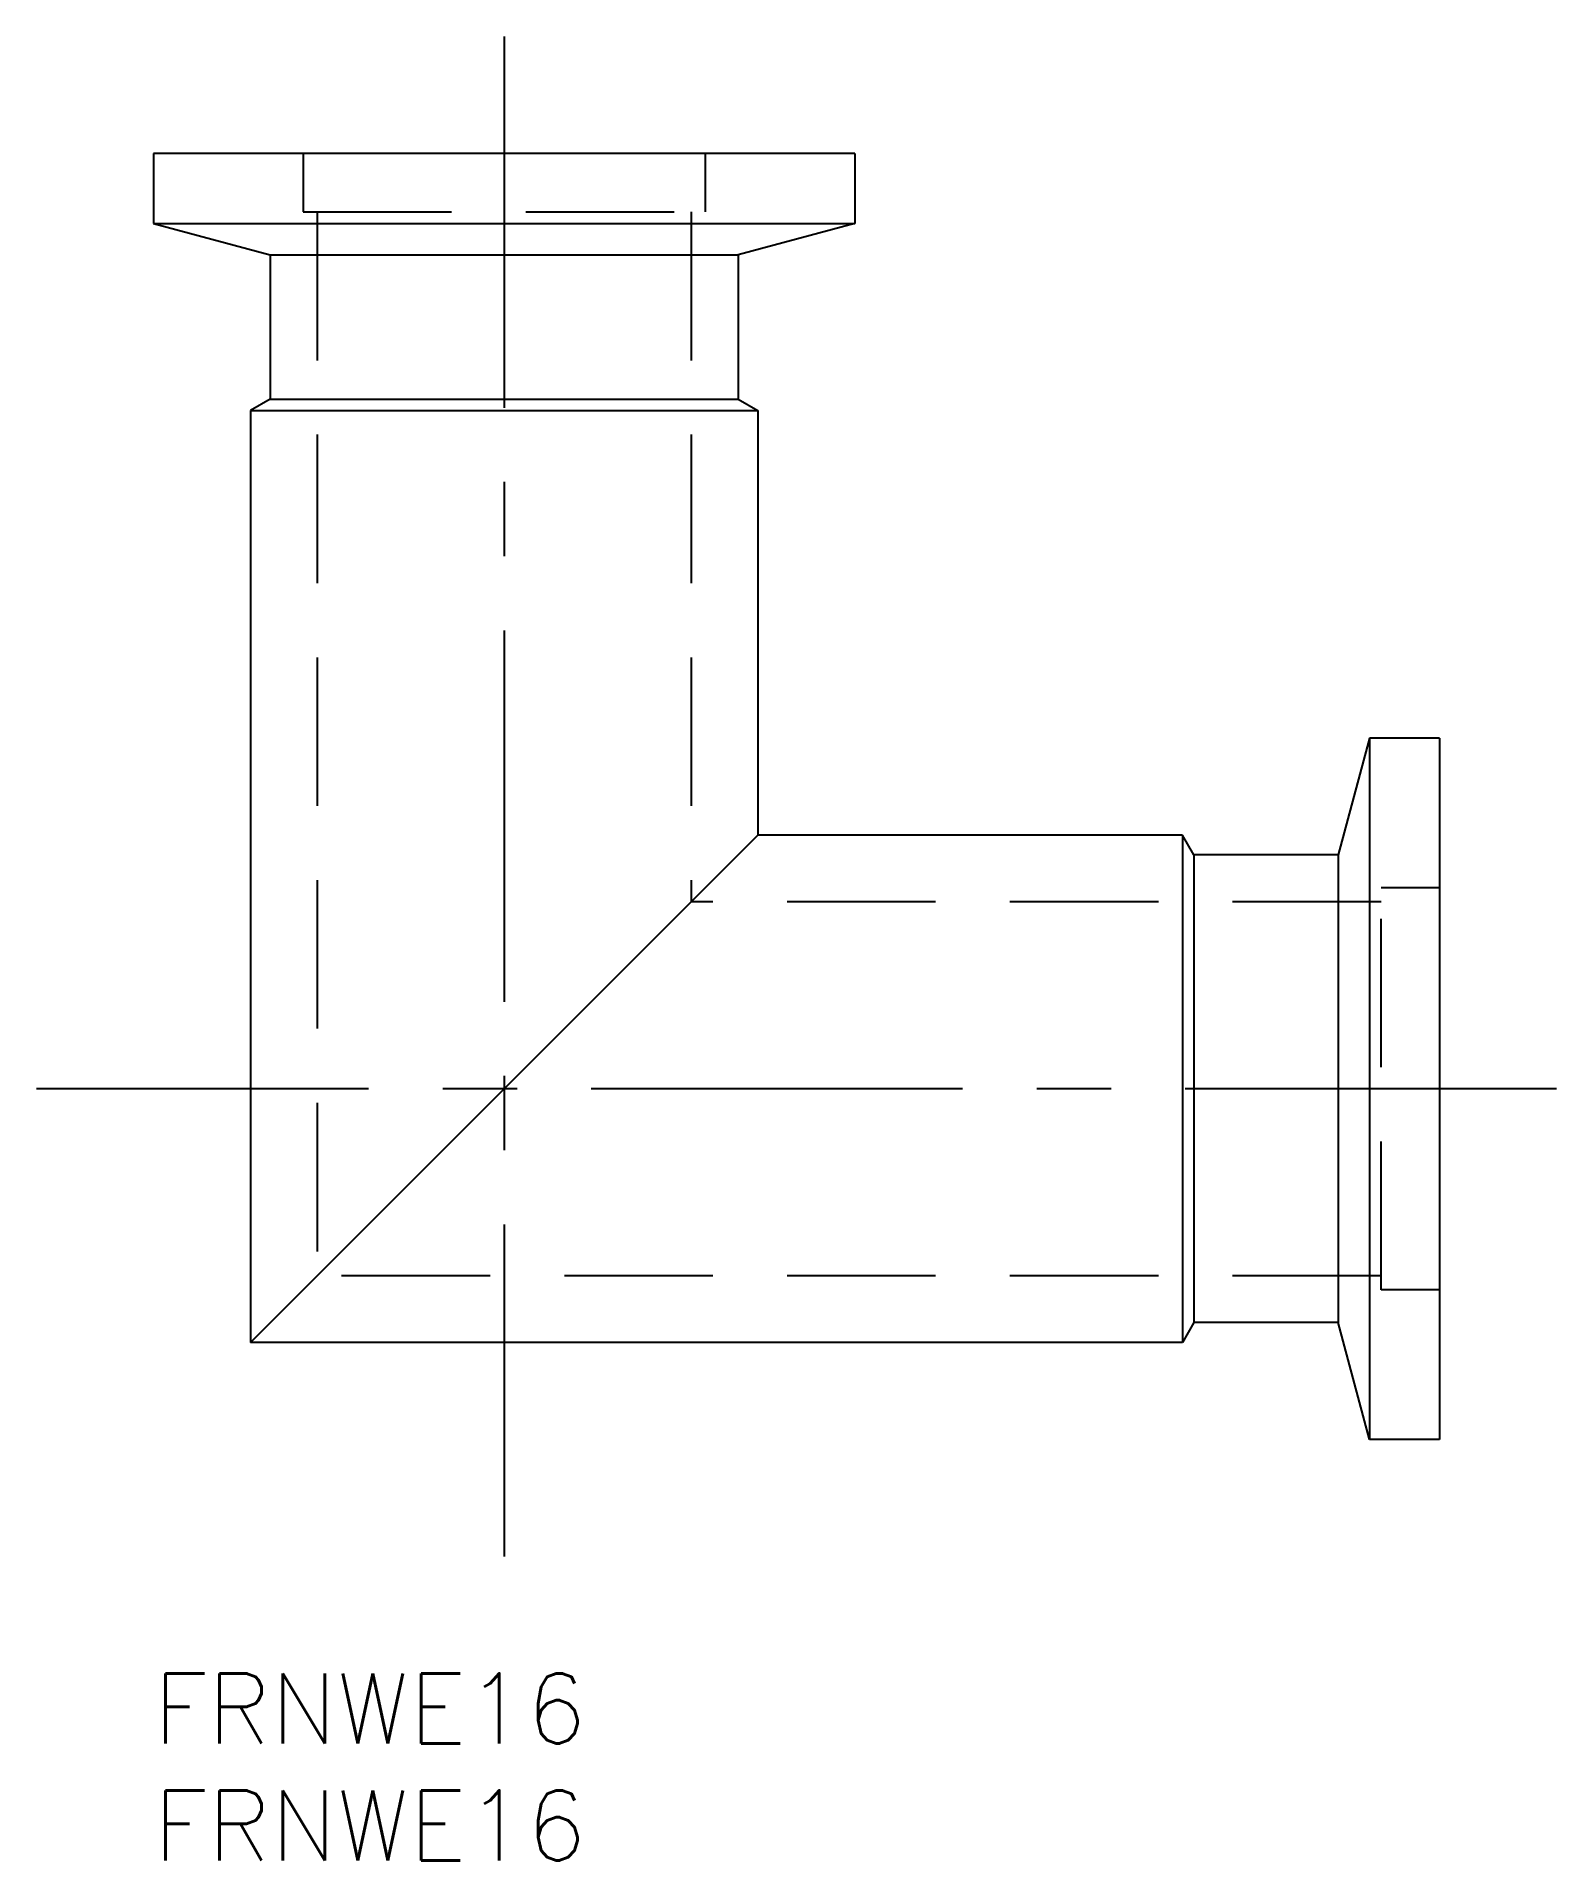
# Model space of a CAD drawing. Extents: x -5 to 60, y -8 to 70.
import ezdxf

# ---------------------------------------------------------------- set-up
doc = ezdxf.new("R2010")
doc.units = 0
doc.header["$LTSCALE"] = 0.5
doc.linetypes.add('CENTER', pattern=[50.8, 31.75, -6.35, 6.35, -6.35])
doc.linetypes.add('DASHED', pattern=[19.05, 12.7, -6.35])
doc.layers.get('0').update_dxf_attribs({"linetype": 'CONTINUOUS'})
for name, color, linetype in [('MSM_CENTER', 1, 'CENTER'), ('MSM_CONTINUOUS', 7, 'CONTINUOUS'), ('MSM_DASHED', 4, 'DASHED'), ('MSM_PART_NUMBER', 7, 'CONTINUOUS')]:
    doc.layers.add(name, color=color, linetype=linetype)
doc.styles.get("Standard").update_dxf_attribs({"font": 'txt.shx', "height": 3, "bigfont": 'bigfont.shx'})

msp = doc.modelspace()

# ---------------------------------------------------------------- linework, layer by layer
for p, q in [((0, 62), (30, 62)), ((5, 60.66), (25, 60.66)), ((4.15, 54), (25.85, 54)), ((5, 54.491), (25, 54.491)), ((52, 40), (52, 10)), ((44, 35.85), (44, 14.15)), ((44.491, 35), (44.491, 15)), ((50.66, 35), (50.66, 15))]:
    msp.add_line(p, q)
at = {"layer": 'MSM_CENTER'}
for p, q in [((15, 70), (15, 5)), ((60, 25), (-5, 25))]:
    msp.add_line(p, q, dxfattribs=at)
at = {"layer": 'MSM_CONTINUOUS'}
for p, q in [((30, 65), (0, 65)), ((0, 65), (0, 62)), ((30, 65), (30, 62)), ((0, 62), (5, 60.66)), ((30, 62), (25, 60.66)), ((5, 60.66), (5, 54.491)), ((25, 60.66), (25, 54.491)), ((5, 54.491), (4.15, 54)), ((4.15, 54), (4.15, 14.15)), ((25, 54.491), (25.85, 54)), ((25.85, 54), (25.85, 35.85)), ((52, 40), (50.66, 35)), ((55, 40), (52, 40)), ((55, 40), (55, 10)), ((4.15, 14.15), (25.85, 35.85)), ((44, 35.85), (25.85, 35.85)), ((44.491, 35), (44, 35.85)), ((50.66, 35), (44.491, 35)), ((44.491, 15), (44, 14.15)), ((50.66, 15), (44.491, 15)), ((52, 10), (50.66, 15)), ((44, 14.15), (4.15, 14.15)), ((55, 10), (52, 10))]:
    msp.add_line(p, q, dxfattribs=at)
at = {"layer": 'MSM_DASHED'}
for p, q in [((6.4, 65), (6.4, 62.5)), ((23.6, 65), (23.6, 62.5)), ((6.4, 62.5), (23.6, 62.5)), ((7, 62.5), (7, 17)), ((23, 62.5), (23, 33)), ((52.5, 16.4), (52.5, 33.6)), ((55, 33.6), (52.5, 33.6)), ((52.5, 33), (23, 33)), ((52.5, 17), (7, 17)), ((55, 16.4), (52.5, 16.4))]:
    msp.add_line(p, q, dxfattribs=at)

# ---------------------------------------------------------------- texts
at = {"layer": 'MSM_PART_NUMBER'}
for p in [(0, -3), (0, -8)]:
    msp.add_text('FRNWE16', height=3, dxfattribs=at).set_placement(p)

doc.saveas('drawing.dxf')
